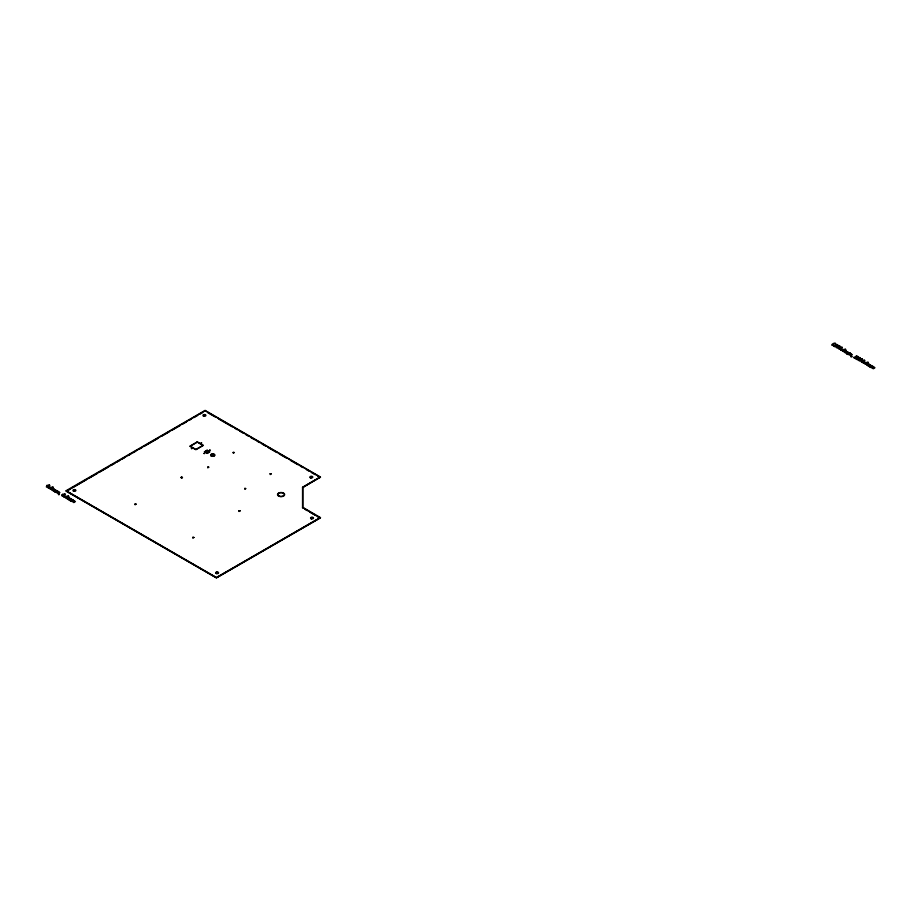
<?xml version="1.0" encoding="UTF-8"?>
<svg xmlns="http://www.w3.org/2000/svg" width="921" height="921" viewBox="0 0 921 921"><rect width="100%" height="100%" fill="white"/><g stroke="black" fill="none" stroke-linecap="round" stroke-linejoin="round"><path stroke-width="1.38" d="M135.145 504.858L135.606 504.167M181.333 478.195L181.794 477.504M207.881 467.937L208.342 467.235M233.278 453.27L233.738 452.579M192.869 538.186L193.329 537.496M244.825 489.258L245.285 488.567M239.057 511.523L239.518 510.833M270.221 474.603L270.682 473.901M73.726 491.261L74.417 490.433M203.725 416.211L204.416 415.383M216.366 573.553A1.474 0.852 0 0 0 218.588 572.827A1.474 0.852 0 0 0 216.4 572.079A1.474 0.852 0 0 0 216.366 573.553L217.114 572.816M310.63 477.93L311.321 477.101M311.321 518.857L312.023 518.028M835.278 343.326C832.791 342.128 828.635 348.219 835.312 343.337M54.834 491.768L56.273 490.479L53.752 489.086M54.926 491.826L57.747 490.974L56.02 492.39L53.798 491.169L55.64 490.041L53.579 491.054L52.532 490.444L54.5 489.638L53.614 489.189M302.549 507.494L320.105 518.051L216.423 577.916L66.335 491.261L205.107 410.72L320.105 477.101L302.549 487.658M67.578 490.548L70.054 489.12M72.529 487.681L86.16 479.818M88.646 478.379L97.315 473.382M99.79 471.943L108.471 466.935M110.946 465.508L114.665 463.367M117.14 461.928L119.615 460.5M122.09 459.072L124.577 457.645M128.295 455.492L130.77 454.065M133.246 452.637L135.721 451.198M139.439 449.057L141.915 447.629M144.401 446.19L158.032 438.327M161.739 436.174L169.176 431.891M171.651 430.452L180.332 425.444M182.807 424.017L186.526 421.876M189.001 420.437L191.476 419.009M193.963 417.581L197.681 415.429M200.156 414.001L202.632 412.573M70.341 500.725L73.254 499.93L71.527 501.346L69.305 500.126L71.159 498.998L69.098 499.999L68.039 499.401L70.008 498.595L69.121 498.146M320.105 477.101L302.549 487.232L302.549 507.92M66.335 490.835L216.423 577.49L320.105 517.625M846.088 351.327C848.54 351.672 843.325 353.169 845.95 352.927C851.338 350.797 843.279 354.067 848.437 354.562C854.596 349.439 843.141 357.06 848.748 352.605L846.226 351.223M849.738 353.434C850.762 354.228 847.297 356.174 851.372 354.171C850.958 355.207 849.312 356.911 852.397 354.712L849.876 353.33M868.641 364.348L869.528 364.797L867.559 365.591L868.607 366.201L870.667 365.2L868.825 366.328L870.99 367.571L872.774 366.144L869.861 366.926L871.301 365.625L868.779 364.244M872.291 366.454C873.35 367.214 869.838 369.194 873.925 367.191C873.557 368.193 871.865 369.931 874.95 367.732L872.429 366.351M57.263 491.296C58.288 492.09 54.811 494.036 58.898 492.044C58.483 493.069 56.837 494.784 59.923 492.585L57.401 491.192M72.771 500.253C73.795 501.047 70.33 502.993 74.405 500.989C74.048 501.991 72.345 503.729 75.43 501.531L72.909 500.149M69.259 498.042L71.596 498.975L70.399 500.69M207.582 412.573L215.007 416.856M218.714 418.997L232.311 426.849M234.786 428.277L237.261 429.704M239.736 431.132L243.443 433.273M245.919 434.7L248.382 436.128M250.857 437.556L254.564 439.697M257.04 441.124L259.515 442.552M261.99 443.98L265.697 446.121M268.172 447.548L276.83 452.545M279.293 453.972L286.719 458.255M290.426 460.396L297.84 464.679M300.315 466.107L302.79 467.534M306.497 469.675L308.972 471.103M311.448 472.531L315.155 474.672M317.63 476.099L320.105 477.527M304.897 509.278L307.234 510.625M309.571 511.972L315.419 515.357M317.757 516.704L320.105 518.051M46.568 486.23L47.374 486.933L49.469 485.171L46.568 486.23M50.091 488.257L50.885 488.97L52.981 487.209L50.091 488.257M62.075 495.187L62.881 495.889L64.977 494.128L62.075 495.187M65.598 497.213L66.404 497.927L68.488 496.154L65.598 497.213M836.705 347.01L837.5 347.724L839.595 345.951L836.705 347.01M839.043 348.368L839.848 349.071L841.944 347.309L839.043 348.368M842.565 350.394L843.371 351.108L845.455 349.335L842.565 350.394M859.247 360.03L860.053 360.733L862.148 358.971L859.247 360.03M861.596 361.389L862.39 362.091L864.485 360.33L861.596 361.389M865.118 363.415L865.913 364.129L868.008 362.356L865.118 363.415M134.973 504.086L136.262 504.144L134.973 504.063M207.709 467.166L208.998 467.223L207.709 467.143M181.149 477.423L182.439 477.492L181.149 477.423M203.898 453.477L204.531 453.558L203.978 453.385M191.43 448.55L192.063 448.596L191.464 448.504M209.666 450.139L210.31 450.185L209.7 450.093M238.884 510.729L240.174 510.833L238.884 510.729M192.708 537.392L193.986 537.496L192.708 537.392M233.117 452.464L234.395 452.579L233.186 452.372M201.158 442.932L201.791 443.001L201.192 442.886M270.072 473.774L271.338 473.947L270.152 473.682M244.687 488.429L245.942 488.614L244.652 488.475M59.416 494.45L58.495 494.554L59.416 494.45M851.89 356.588L850.969 356.692L851.89 356.588M49.02 487.957L48.283 487.957L49.02 487.957M64.528 496.914L63.791 496.914L64.528 496.914M841.495 350.095L840.758 350.095L841.495 350.095M864.036 363.116L863.299 363.116L864.036 363.116M837.776 345.041L834.081 345.859L835.98 346.63L835.082 346.849L833.252 345.789L836.821 345.398C838.168 344.063 833.747 344.857 836.602 344.316L837.776 345.041M857.981 356.703L854.274 357.521L856.185 358.292L855.287 358.511L853.456 357.452L857.025 357.06C857.439 355.736 854.066 356.162 857.601 356.197L857.981 356.703M860.329 358.05L856.622 358.868L858.533 359.639L857.635 359.869L855.805 358.81L859.374 358.419C859.788 357.083 856.415 357.521 859.949 357.555L860.329 358.05M73.726 490.03C73.277 492.413 77.26 489.339 73.726 490.03M203.725 414.98C203.276 417.363 207.26 414.289 203.725 414.98M181.333 477.239L182.416 477.596L181.333 477.239M310.63 476.698C310.181 479.081 314.165 476.019 310.63 476.698M216.423 572.425C215.975 574.796 219.958 571.734 216.423 572.425M311.321 517.625C310.872 520.008 314.867 516.934 311.321 517.625M46.925 485.413L46.384 486.944L48.065 487.036L49.861 485.897L49.596 485.114L46.925 485.413M50.448 487.439L49.907 488.97L51.588 489.074L53.383 487.934L53.119 487.14L50.448 487.439M62.432 494.37L61.891 495.901L63.584 495.993L65.379 494.853L65.103 494.059L62.432 494.37M65.955 496.396L65.414 497.927L67.095 498.031L68.891 496.891L68.626 496.097L65.955 496.396M837.062 346.192L836.51 347.724L838.202 347.816L839.998 346.676L839.733 345.893L837.062 346.192M839.411 347.551L838.858 349.082L840.551 349.174L842.347 348.034L842.082 347.24L839.411 347.551M842.922 349.577L842.381 351.108L844.062 351.212L845.858 350.072L845.593 349.278L842.922 349.577M859.604 359.213L859.063 360.744L860.744 360.836L862.54 359.697L862.275 358.902L859.604 359.213M861.952 360.56L861.411 362.091L863.092 362.195L864.888 361.055L864.623 360.261L861.952 360.56M865.475 362.598L864.923 364.129L866.615 364.221L868.411 363.081L868.146 362.298L865.475 362.598M52.359 489.914C49.147 490.651 56.929 486.841 52.359 489.914M67.866 498.871C64.597 499.677 72.46 495.786 67.866 498.871M844.833 352.052C841.552 352.858 849.438 348.955 844.833 352.052M867.386 365.073C864.117 365.867 872.014 361.999 867.386 365.073M205.107 410.444L65.875 490.835L216.423 577.755L320.566 517.625L302.882 507.425L302.882 487.313L320.566 477.101L205.107 410.444M197.313 441.873L189.818 446.213L195.885 449.713L203.391 445.384L197.313 441.873M197.313 442.138L190.279 446.213L195.885 449.448L202.931 445.384L197.313 442.138M207.098 450.254L204.324 451.854L207.098 453.454L209.873 451.854L207.098 450.254M207.098 450.519L204.784 451.854L207.098 453.19L209.401 451.854L207.098 450.519M211.254 455.987A2.118 1.22 0 0 0 214.8 455.435A2.118 1.22 0 0 0 212.21 453.938A2.118 1.22 0 0 0 211.254 455.987M73.53 491.112A1.474 0.852 0 0 0 75.879 490.548A1.474 0.852 0 0 0 73.853 489.65A1.474 0.852 0 0 0 73.53 491.112M311.217 518.742A1.474 0.852 0 0 0 313.485 518.074A1.474 0.852 0 0 0 311.356 517.28A1.474 0.852 0 0 0 311.217 518.742M203.46 416.027A1.474 0.852 0 0 0 205.867 415.544A1.474 0.852 0 0 0 203.932 414.577A1.474 0.852 0 0 0 203.46 416.027M279.121 496.304A3.592 2.072 0 0 0 284.67 494.669A3.592 2.072 0 0 0 279.443 492.723A3.592 2.072 0 0 0 279.121 496.304M310.308 477.711A1.474 0.852 0 0 0 312.749 477.308A1.474 0.852 0 0 0 310.918 476.284A1.474 0.852 0 0 0 310.308 477.711M211.853 456.022A1.796 1.036 0 0 0 214.547 455.124A1.796 1.036 0 0 0 211.853 454.226A1.796 1.036 0 0 0 211.853 456.022M279.305 496.143A3.258 1.888 0 0 0 284.336 494.658A3.258 1.888 0 0 0 279.593 492.885A3.258 1.888 0 0 0 279.305 496.143"/></g></svg>
